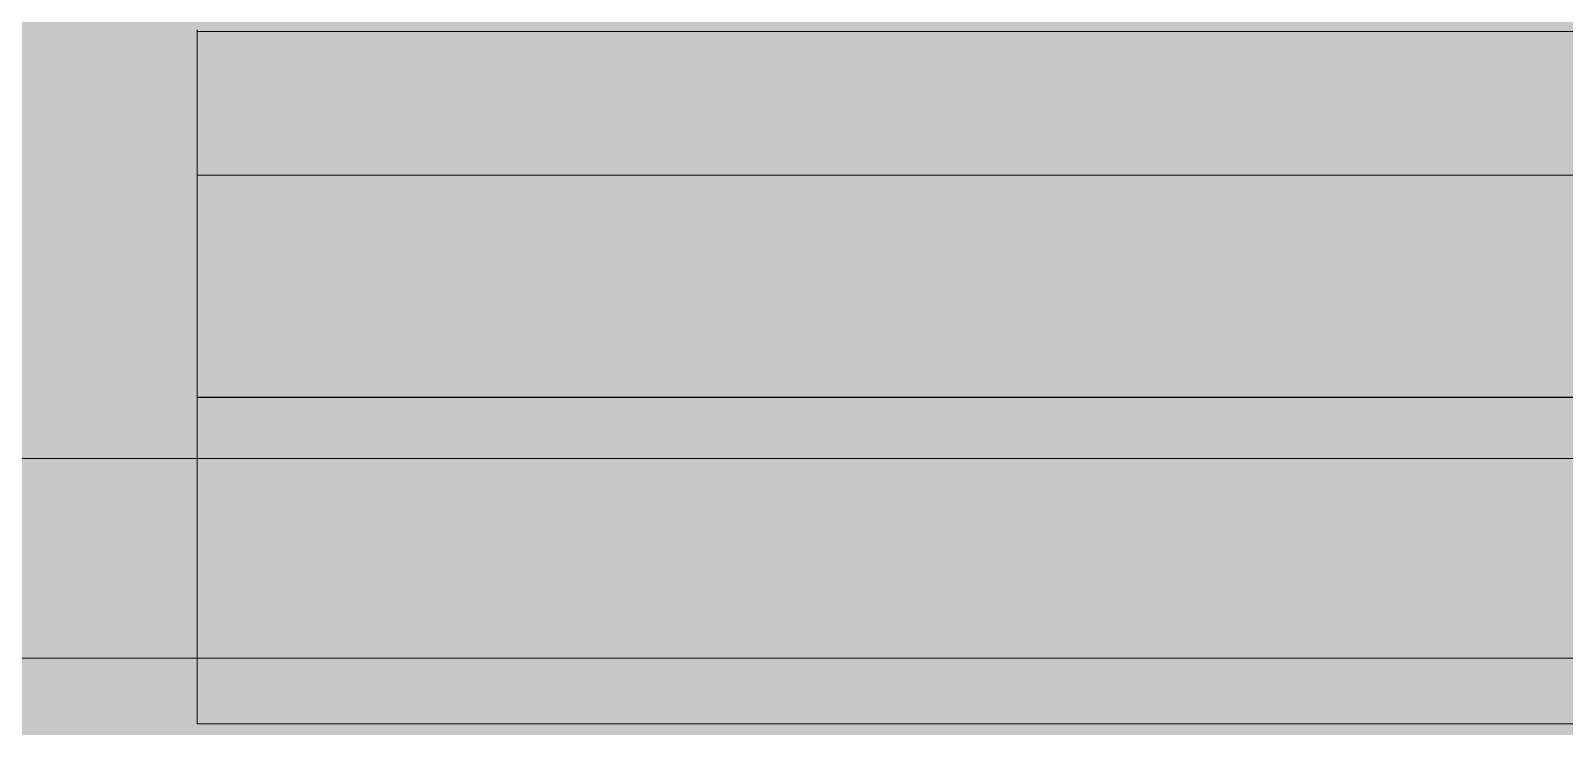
# Model space of a CAD drawing. Header units: metres. Extents: x -208 to 1512, y -277 to 123.
# Drawn here: x 832.968 to 833.867, y -1.669 to -1.26 of the extents above; entities that cross this region are included whole.
import ezdxf

# ---------------------------------------------------------------- set-up
doc = ezdxf.new("R2010")
doc.units = ezdxf.units.M
doc.header["$MEASUREMENT"] = 0
doc.linetypes.add('Wipeout_Contour', pattern=[1, 0, -1])
for name, color, linetype in [('325 Dachfenster', 7, 'Continuous'), ('330 Dachaufbau', 7, 'Continuous'), ('918 Lageplan Beschriftung.x', 7, 'Continuous')]:
    doc.layers.add(name, color=color, linetype=linetype)

# ---------------------------------------------------------------- blocks, each defined once
blk = doc.blocks.new('Dachfläche_45_5', base_point=(831.58228, -0.39851))
at = {"color": 254, "linetype": 'Wipeout_Contour', "lineweight": 0, "ltscale": 3338.99534}
blk.add_wipeout([(837.91228, -1.51148), (831.58228, -1.51148), (831.58228, -1.54873), (837.91228, -1.54873)], dxfattribs=at).dxf.layer = '330 Dachaufbau'
at = {"color": 254, "linetype": 'Wipeout_Contour', "lineweight": 0, "ltscale": 3338.995982}
blk.add_wipeout([(831.58228, -1.60194), (831.58228, -1.62854), (837.91228, -1.62854), (837.91228, -1.60194)], dxfattribs=at).dxf.layer = '330 Dachaufbau'
at = {"layer": '330 Dachaufbau', "linetype": 'Continuous', "lineweight": 0, "true_color": 0x000000}
h = blk.add_hatch(color=18, dxfattribs=at)
h.paths.add_polyline_path([(831.58228, -0.39851), (831.58228, -1.51148), (837.91228, -1.51148), (837.91228, -0.39851)])
h.paths.add_polyline_path([(833.06562, -1.24173), (833.06562, -0.73222), (836.42562, -0.73222), (836.42562, -1.24173)], flags=0)
at = {"layer": '330 Dachaufbau', "color": 7, "linetype": 'Continuous', "lineweight": 18, "flags": 128}
for points in [[(837.91228, -1.51148), (831.58228, -1.51148)], [(831.58228, -1.62854), (837.91228, -1.62854)]]:
    blk.add_lwpolyline(points, dxfattribs=at)
at = {"color": 254, "linetype": 'Wipeout_Contour', "lineweight": 0, "ltscale": 3338.995678}
blk.add_wipeout([(831.58228, -1.60194), (837.91228, -1.60194), (837.91228, -1.54873), (831.58228, -1.54873)], dxfattribs=at).dxf.layer = '330 Dachaufbau'
blk = doc.blocks.new('Dachfläche_69_5', base_point=(836.51728, -0.41767))
at = {"layer": '325 Dachfenster', "color": 7, "linetype": 'Continuous', "lineweight": 13, "true_color": 0xf4f4f4, "flags": 128}
for points in [[(833.06562, -1.2609), (833.06562, -1.25987)], [(836.42562, -1.2609), (833.06562, -1.2609)], [(833.06562, -1.2609), (833.06562, -1.3451)], [(833.06562, -1.3451), (836.42562, -1.3451)], [(833.06562, -1.3451), (833.06562, -1.47543)], [(836.42562, -1.47543), (833.06562, -1.47543)], [(833.06562, -1.47553), (833.06562, -1.47543)], [(836.42562, -1.47553), (833.06562, -1.47553)], [(833.06562, -1.47553), (833.06562, -1.66708)], [(833.06562, -1.66708), (836.42562, -1.66708)]]:
    blk.add_lwpolyline(points, dxfattribs=at)

msp = doc.modelspace()

# ---------------------------------------------------------------- block references
at = {"layer": '330 Dachaufbau', "color": 7, "linetype": 'Continuous', "lineweight": 18}
msp.add_blockref('Dachfläche_45_5', (831.58228, -0.39851), dxfattribs=at)

# ---------------------------------------------------------------- next in the draw order: hatches: boundary and pattern name
at = {"layer": '918 Lageplan Beschriftung.x', "linetype": 'Continuous', "lineweight": 0, "true_color": 0x3f0000}
msp.add_hatch(color=18, dxfattribs=at).paths.add_polyline_path([(825.31254, -15.07), (830.63228, -15.07), (830.63228, -15.97), (838.86228, -15.97), (838.86228, -15.07), (844.19207, -15.07), (844.24254, 0.07), (838.34728, 0.07), (838.34728, 0.8), (831.14728, 0.8), (831.14728, 0.07), (825.25702, 0.07)])

# ---------------------------------------------------------------- next in the draw order: block references
at = {"layer": '325 Dachfenster', "color": 7, "linetype": 'Continuous', "lineweight": 13, "true_color": 0xf4f4f4}
msp.add_blockref('Dachfläche_69_5', (836.51728, -0.41767), dxfattribs=at)

doc.saveas('drawing.dxf')
